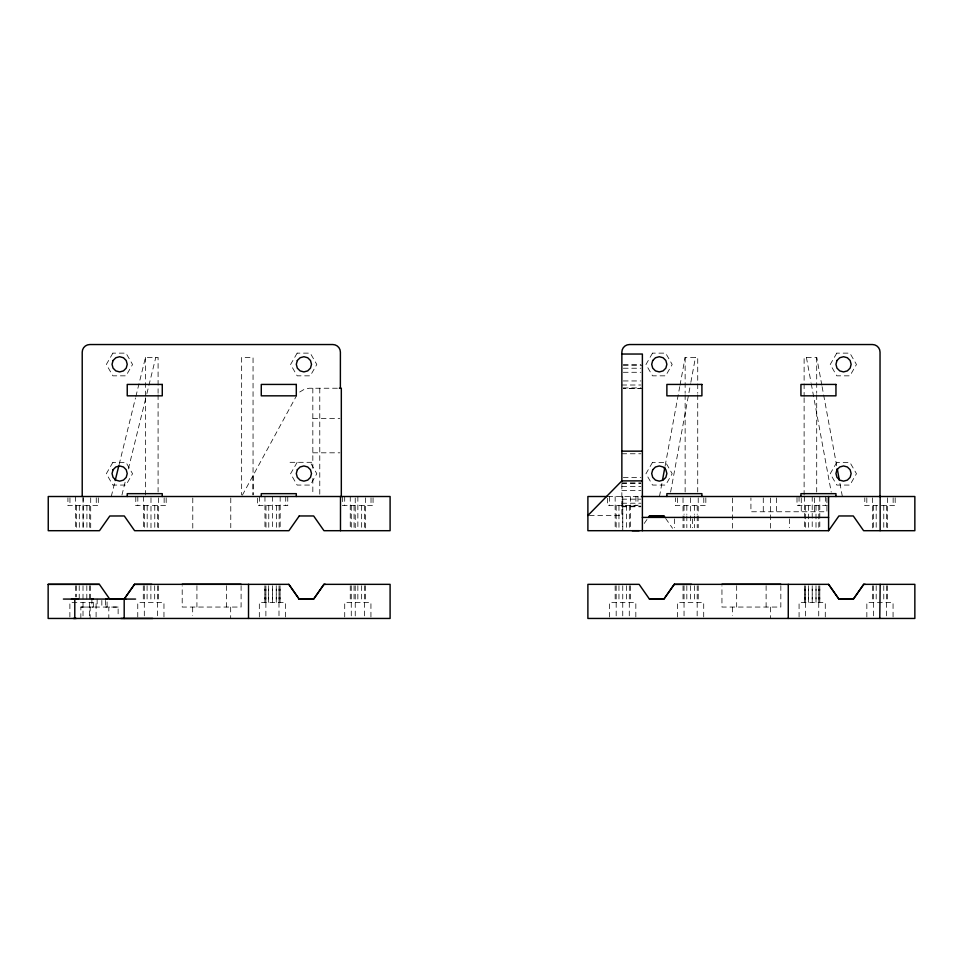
<?xml version="1.0" encoding="UTF-8"?>
<svg xmlns="http://www.w3.org/2000/svg" width="963" height="963" viewBox="0 0 963 963"><rect width="100%" height="100%" fill="white"/><g stroke="black" fill="none" stroke-linecap="round" stroke-linejoin="round"><path stroke-width="0.72" stroke-dasharray="4.82 3.61" d="M83.107 527.724L83.107 497.991M253.064 475.529L253.052 495.006L253.052 357.369L241.653 357.369L241.653 495.006M265.884 602.489L265.884 585.745L265.884 616.994M805.622 602.489L805.622 585.745L805.622 616.994M818.791 602.489L818.791 585.745L818.731 616.994M659.486 496.511L661.918 483.33M665.156 465.755L679.734 386.669M680.01 385.2L685.138 357.369L697.73 357.369L697.73 393.277M670.609 492.117L690.591 383.731M690.856 382.275L695.455 357.369M111.275 496.511L114.838 482.018M119.111 464.623L135.506 397.948M135.867 396.503L145.497 357.369L158.088 357.369L158.088 393.277M121.94 495.054L125.503 480.561M128.356 468.969L146.532 395.059M146.894 393.602L155.801 357.369M242.363 495.199L296.472 395.829M297.146 462.36L290.597 473.712L297.146 485.063L310.255 485.063L316.803 473.712L310.255 462.36M644.223 523.451L647.726 518.443M299.698 392.025L304.38 389.245L309.267 388.233L338.41 388.233M821.836 385.2L816.708 357.369L804.117 357.369L804.117 396.275M623.326 364.676L640.913 364.676M623.326 365.314L642.381 365.314M623.326 368.227L640.913 368.227M623.326 372.284L640.913 372.284M623.326 380.951L640.913 380.951M621.857 385.007L640.913 385.007M623.326 387.908L640.913 387.908M642.381 388.486L623.326 388.486L640.913 388.558M312.831 418.628L339.831 418.628M312.831 452.815L339.831 452.815M621.857 453.766L640.913 453.766M290.044 462.312L312.831 462.312M623.326 477.516L640.913 477.516M621.857 482.884L640.913 482.884M621.857 483.522L640.913 483.522M621.857 486.435L640.913 486.435M621.857 490.492L640.913 490.492M607.918 496.511L640.913 496.511M621.857 499.159L640.913 499.159M621.857 503.216L640.913 503.216M827.398 505.623L797.003 505.623L797.003 496.511M621.857 506.117L640.913 506.117M621.857 506.767L640.913 506.767M589.368 515.506L621.857 515.506L621.857 480.886M80.856 618.451L80.856 607.063L118.124 607.063L118.124 617.03M91.882 599.082L91.882 607.063L93.339 607.063L93.339 599.082M105.629 600.406L105.629 607.063L107.086 607.063L107.086 599.082M80.856 607.063L90.149 607.063L90.149 618.451M91.882 607.063L93.339 607.063M105.629 607.063L107.086 607.063M118.124 607.063L108.819 607.063L108.819 618.451M665.65 518.419L672.559 528.29M822.113 386.669L836.691 465.755M839.929 483.33L842.36 496.511M806.392 357.369L810.99 382.275M811.255 383.731L831.238 492.117M895.181 497.811L895.181 505.623L864.786 505.623L864.786 497.811M893.146 497.811L893.146 505.623M893.062 616.994L893.062 602.489L866.844 602.489L866.844 616.994M887.585 497.811L887.585 527.748M887.585 585.745L887.585 602.489M886.562 505.623L886.562 530.697M886.562 585.745L886.514 616.994M883.781 505.623L883.781 530.697M883.781 585.745L883.781 602.489M876.186 505.623L876.186 530.697M876.186 585.745L876.186 602.489M873.405 505.623L873.405 530.697M873.405 585.745L873.405 616.994M872.382 497.811L872.382 530.697M872.382 585.745L872.394 602.489M866.82 497.811L866.82 505.623M826.904 497.895L826.904 511.762L750.923 511.762L750.923 497.895M825.363 496.511L825.363 505.623M825.279 616.994L825.279 602.489L799.073 602.489L799.073 616.994M819.802 496.511L819.802 530.697M818.791 505.623L818.791 530.697M816.708 357.369L816.708 393.277M816.708 394.77L816.708 492.021M816.01 505.623L816.01 530.697M814.566 497.895L814.566 511.762M812.206 496.511L812.206 530.697M808.402 505.623L808.402 530.697M805.622 505.623L805.622 527.748M804.611 496.511L804.611 530.697M804.117 397.767L804.117 495.006M801.264 497.895L801.264 511.762M799.049 496.511L799.049 505.623M789.407 518.876L789.407 527.748M780.837 585.685L780.837 607.051L721.949 607.051L721.949 585.685M776.563 497.895L776.563 511.762M770.412 497.991L770.412 530.697M770.412 607.135L770.412 618.451M766.115 585.685L766.115 607.051M763.274 497.895L763.274 511.762M736.671 585.685L736.671 607.051M732.422 497.991L732.422 530.697M732.422 607.135L732.422 615.622M705.831 497.811L705.831 505.623L675.436 505.623L675.436 497.811M703.784 497.811L703.784 505.623M703.712 616.994L703.712 602.489L677.495 602.489L677.495 616.994M698.223 497.811L698.223 514.471M698.223 515.951L698.223 527.748M698.223 585.745L698.223 602.489M697.73 394.77L697.73 492.021M697.212 505.623L697.212 514.471M697.212 515.951L697.212 527.748M697.212 585.745L697.152 616.994M694.431 505.623L694.431 514.471M694.431 515.951L694.431 527.748M694.431 585.745L694.431 602.489M692.469 518.876L692.469 527.748M690.627 497.811L690.627 514.471M690.627 515.951L690.627 527.748M690.627 585.745L690.627 602.489M686.824 505.623L686.824 514.471M686.824 515.951L686.824 527.748M686.824 585.745L686.824 602.489M685.138 357.369L685.138 393.277M685.138 394.77L685.138 492.021M684.043 505.623L684.043 514.471M684.043 515.951L684.043 527.748M684.043 585.745L684.043 616.994M683.032 497.811L683.032 514.471M683.032 515.951L683.032 527.748M683.032 585.745L683.032 602.489M677.471 497.811L677.471 505.623M674.353 518.876L674.353 527.748M637.951 496.511L637.951 505.623L607.557 505.623L607.557 497.811M635.917 496.511L635.917 505.623M635.833 616.994L635.833 602.489L609.615 602.489L609.615 616.994M630.356 496.511L630.356 530.697M630.356 585.745L630.356 602.489M629.333 505.623L629.333 530.697M629.333 585.745L629.272 616.994M626.552 505.623L626.552 530.697M626.552 585.745L626.552 602.489M622.748 585.745L622.748 616.97M618.956 505.623L618.956 527.748M618.956 585.745L618.956 602.489M616.176 505.623L616.176 530.697M616.176 585.745L616.176 616.994M615.152 496.511L615.152 530.697M615.152 585.745L615.152 602.489M609.591 496.511L609.591 505.623M373.054 497.811L373.054 505.623L342.659 505.623L342.659 496.511M371.02 497.811L371.02 505.623M370.936 616.994L370.936 602.489L344.718 602.489L344.718 616.994M365.459 497.811L365.459 530.697M365.446 585.745L365.446 602.489M364.435 505.623L364.435 530.697M364.435 585.745L364.375 616.994M361.655 505.623L361.655 530.697M361.655 585.745L361.655 602.489M357.863 496.511L357.863 530.697M357.851 585.745L357.851 602.489M355.239 497.991L355.239 527.724M355.239 585.829L355.239 616.958M354.059 505.623L354.059 527.748M354.047 585.745L354.047 602.489M351.278 505.623L351.278 527.748M351.266 585.745L351.266 616.994M350.255 496.511L350.255 527.748M350.255 585.745L350.255 602.489M344.694 496.511L344.694 505.623M319.776 388.233L319.776 495.006M312.831 388.233L312.831 468.259M312.831 478.467L312.831 495.018M287.756 496.511L287.756 505.623L257.362 505.623L257.362 496.511M285.722 496.511L285.722 505.623M285.542 616.994L285.542 602.489L259.324 602.489L259.324 616.994M280.161 496.511L280.161 527.748M279.138 505.623L279.138 527.748M278.993 602.489L278.993 616.994M276.357 505.623L276.357 527.748M272.565 496.511L272.565 527.748M268.761 505.623L268.761 527.748M265.981 505.623L265.981 527.748M264.957 496.511L264.957 527.748M259.396 496.511L259.396 505.623M241.099 585.685L241.099 607.051L182.2 607.051L182.2 585.685M230.771 497.991L230.771 527.724M230.675 607.135L230.675 618.451M226.377 585.685L226.377 607.051M196.921 585.685L196.921 607.051M192.781 497.991L192.781 530.697M192.684 607.135L192.684 615.622M166.178 497.811L166.178 505.623L135.783 505.623L135.783 496.511M164.143 497.811L164.143 505.623M163.963 616.994L163.963 602.489L137.757 602.489L137.757 616.994M158.582 497.811L158.582 527.748M158.486 585.745L158.486 602.489M158.088 394.77L158.088 492.021M157.559 505.623L157.559 527.748M157.475 585.745L157.475 602.489M157.414 602.489L157.414 616.994M154.778 505.623L154.778 527.748M154.694 585.745L154.694 602.489M150.986 497.811L150.986 527.748M150.89 585.745L150.89 602.489M147.183 505.623L147.183 527.748M147.086 585.745L147.086 602.489M145.497 357.369L145.497 396.275M145.497 397.767L145.497 495.006M144.402 505.623L144.402 527.748M144.306 585.745L144.306 616.994M143.391 496.511L143.391 527.748M143.294 585.745L143.294 602.489M137.817 496.511L137.817 505.623M101.837 600.406L101.837 607.063M98.31 497.811L98.31 505.623L67.916 505.623L67.916 497.811M97.143 599.07L97.143 607.063M96.264 497.811L96.264 505.623M96.095 616.994L96.095 602.489L69.878 602.489L69.878 616.994M90.703 497.811L90.703 527.748M90.618 585.745L90.618 599.696M89.691 505.623L89.691 530.697M89.595 585.745L89.595 599.696M89.535 602.489L89.535 616.994M86.911 505.623L86.911 530.697M86.814 585.745L86.814 599.696M83.107 496.511L83.107 530.697M83.011 585.745L83.011 616.97M79.315 505.623L79.315 530.697M79.219 585.745L79.219 599.696M76.522 505.623L76.522 527.748M76.438 585.745L76.438 596.904M75.511 496.511L75.511 527.748M75.415 585.745L75.415 596.904M69.95 497.811L69.95 505.623M264.873 585.745L264.873 602.489L264.873 585.745M268.665 585.745L268.665 602.489L268.665 585.745M272.469 585.745L272.469 602.489L272.469 585.745M276.261 585.745L276.261 602.489L276.261 585.745M279.041 585.745L279.041 602.489L279.041 585.745M280.064 585.745L280.064 602.489L280.064 585.745M622.748 496.511L622.748 530.697L622.748 496.511M804.611 585.745L804.611 602.489L804.611 585.745M808.402 585.745L808.402 602.489L808.402 585.745M812.206 585.745L812.206 602.489L812.206 585.745M816.01 585.745L816.01 602.489L816.01 585.745M819.802 585.745L819.802 602.489L819.802 585.745M112.876 353.132L106.327 364.483L112.876 375.835L125.984 375.835L132.545 364.483L125.984 353.132L112.876 353.132M112.876 462.36L106.327 473.712L112.876 485.063L125.984 485.063L132.545 473.712L125.984 462.36L112.876 462.36M297.146 353.132L290.597 364.483L297.146 375.835L310.255 375.835L316.803 364.483L310.255 353.132L297.146 353.132M652.529 353.132L645.968 364.483L652.529 375.835L665.638 375.835L672.186 364.483L665.638 353.132L652.529 353.132M652.529 462.36L645.968 473.712L652.529 485.063L665.638 485.063L672.186 473.712L665.638 462.36L652.529 462.36M836.787 353.132L830.238 364.483L836.787 375.835L849.896 375.835L856.456 364.483L849.896 353.132L836.787 353.132M836.787 462.36L830.238 473.712L836.787 485.063L849.896 485.063L856.456 473.712L849.896 462.36L836.787 462.36"/><path stroke-width="1.44" d="M248.514 618.451L248.526 584.348M340.372 388.233L340.396 352.133A7.596 7.596 0 0 0 332.789 344.537L89.812 344.537A7.596 7.596 0 0 0 82.216 352.133L82.216 496.511M788.264 618.451L788.264 584.348M879.989 496.511L880.038 352.133A7.596 7.596 0 0 0 872.442 344.537L629.465 344.537A7.596 7.596 0 0 0 621.857 352.133L621.857 481.765M880.17 584.348L879.773 618.451M662.46 480.393L664.891 467.211M115.187 480.561L118.75 466.068M134.507 584.348L124.191 599.058L113.333 599.094L109.686 599.07L99.394 584.348L48.15 584.348L48.15 618.451L390.099 618.451L390.099 584.348L323.965 584.348L313.649 599.07L299.168 599.13L288.84 584.348L134.507 584.348L124.191 599.07L124.191 618.463M323.965 584.348L313.649 599.082L299.168 599.082M674.232 584.36L663.94 599.07L653.07 599.094L649.423 599.07L639.131 584.348L587.887 584.348L587.887 618.451L914.85 618.451L914.85 584.348L863.703 584.348L853.387 599.082L838.905 599.13L828.589 584.348L674.232 584.36L691.627 584.348M606.979 496.511L587.887 496.511L587.887 530.697L828.589 530.697L838.905 515.963L853.29 515.963L863.606 530.697L914.85 530.697L914.85 496.511L641.37 496.511M648.46 517.408L649.447 515.999L663.928 515.963L664.939 517.408M674.244 584.348L663.928 599.058L649.447 599.058M863.703 584.348L853.387 599.07L838.905 599.082L828.589 584.348M587.887 515.506L621.857 480.886L642.381 480.886M99.394 584.348L48.15 584.348M323.965 584.397L325.47 584.348M863.703 584.397L865.207 584.348M649.447 515.999L663.928 515.963M134.483 584.36L151.877 584.348M621.857 354.035L642.381 354.035L642.381 530.697M339.361 388.233L341.323 388.233L341.323 496.511M621.857 451.153L642.381 451.153M642.381 517.408L828.589 517.408M639.131 530.697L632.185 530.697M182.2 584.252L241.099 584.252M721.949 584.252L780.837 584.252M122.662 599.082L125.72 599.07M63.389 599.07L135.59 599.07M71.455 599.07L78.123 599.082M120.857 618.463L152.72 618.451M73.26 618.451L76.318 618.463M288.84 584.348L299.168 599.13M837.232 468.68L839.387 480.393M880.17 496.511L880.134 530.697M835.956 496.511L835.956 493.658L800.927 493.658L800.927 496.511M828.589 496.511L828.589 530.697M701.907 496.511L701.907 493.658L666.878 493.658L666.878 496.511M340.505 496.511L340.481 530.697M296.303 496.511L296.303 493.658L261.274 493.658L261.274 496.511M162.266 496.511L162.266 493.658L127.236 493.658L127.236 496.511M74.789 599.07L74.789 618.463M113.056 360.523L112.045 364.327L113.056 368.119L115.837 370.899L119.641 371.923L123.445 370.899L126.225 368.119L127.236 364.327L126.225 360.523L123.445 357.742L119.641 356.719L115.837 357.742L113.056 360.523M113.056 469.751L112.045 473.555L113.056 477.347L115.837 480.128L119.641 481.151L123.445 480.128L126.225 477.347L127.236 473.555L126.225 469.751L123.445 466.971L119.641 465.948L115.837 466.971L113.056 469.751M297.326 360.523L296.303 364.327L297.326 368.119L300.107 370.899L303.911 371.923L307.703 370.899L310.483 368.119L311.506 364.327L310.483 360.523L307.703 357.742L303.911 356.719L300.107 357.742L297.326 360.523M297.326 469.751L296.303 473.555L297.326 477.347L300.107 480.128L303.911 481.151L307.703 480.128L310.483 477.347L311.506 473.555L310.483 469.751L307.703 466.971L303.911 465.948L300.107 466.971L297.326 469.751M652.709 360.523L651.686 364.327L652.709 368.119L655.49 370.899L659.282 371.923L663.086 370.899L665.866 368.119L666.878 364.327L665.866 360.523L663.086 357.742L659.282 356.719L655.49 357.742L652.709 360.523M652.709 469.751L651.686 473.555L652.709 477.347L655.49 480.128L659.282 481.151L663.086 480.128L665.866 477.347L666.878 473.555L665.866 469.751L663.086 466.971L659.282 465.948L655.49 466.971L652.709 469.751M836.967 360.523L835.956 364.327L836.967 368.119L839.748 370.899L843.552 371.923L847.344 370.899L850.136 368.119L851.148 364.327L850.136 360.523L847.344 357.742L843.552 356.719L839.748 357.742L836.967 360.523M836.967 469.751L835.956 473.555L836.967 477.347L839.748 480.128L843.552 481.151L847.344 480.128L850.136 477.347L851.148 473.555L850.136 469.751L847.344 466.971L843.552 465.948L839.748 466.971L836.967 469.751M299.252 515.963L288.936 530.697L134.603 530.697L124.287 515.963L109.806 515.999L99.49 530.697L48.246 530.697L48.246 496.511L390.099 496.511L390.099 530.697L323.965 530.697L313.649 515.963L299.252 515.963M162.266 384.43L127.236 384.43L127.236 395.829L162.266 395.829L162.266 384.43M296.303 384.43L261.274 384.43L261.274 395.829L296.303 395.829L296.303 384.43M701.907 384.43L666.878 384.43L666.878 395.829L701.907 395.829L701.907 384.43M835.956 384.43L800.927 384.43L800.927 395.829L835.956 395.829L835.956 384.43M93.339 599.07L91.882 599.082L93.339 599.082M107.086 599.082L105.629 599.082L107.086 599.082"/></g></svg>
